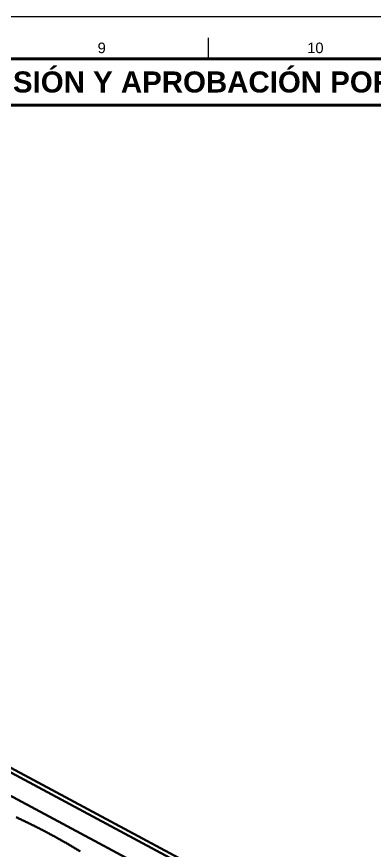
# Model space of a CAD drawing. Header units: millimetres. Extents: x 0 to 841, y 0 to 594.
# Drawn here: x 430.7 to 515.7, y 395.8 to 594 of the extents above; entities that cross this region are included whole.
import ezdxf
from ezdxf.enums import TextEntityAlignment as Align

# ---------------------------------------------------------------- set-up
doc = ezdxf.new("R2010")
doc.units = ezdxf.units.MM
for name, color, linetype, lineweight in [('FINA', 7, 'CONTINUOUS', 25), ('MARCO', 7, 'CONTINUOUS', 70), ('TXT', 7, 'CONTINUOUS', 25), ('VIS', 7, 'CONTINUOUS', 50)]:
    doc.layers.add(name, color=color, linetype=linetype, lineweight=lineweight)
doc.styles.add('STD', font='LiberationSans-Regular.ttf')
doc.styles.add('STDB', font='LiberationSans-Bold.ttf')

msp = doc.modelspace()

# ---------------------------------------------------------------- linework, layer by layer
at = {"layer": 'FINA'}
msp.add_line((476.19, 584), (476.19, 589), dxfattribs=at)
msp.add_lwpolyline([(0, 0), (841, 0), (841, 594), (0, 594)], close=True, dxfattribs=at)
at = {"layer": 'MARCO'}
for points in [[(20, 10), (831, 10), (831, 584), (20, 584)], [(20, 573), (831, 573), (831, 584), (20, 584)]]:
    msp.add_lwpolyline(points, close=True, dxfattribs=at)
at = {"layer": 'VIS'}
for points in [[(335.5, 465.97), (599.5, 324.23)], [(334.47, 465.41), (598.47, 323.67)], [(389.94, 430.09), (506.01, 367.78)], [(445.73, 395.8), (445.53, 395.92), (445.34, 396.04), (445.14, 396.16), (444.94, 396.28), (444.75, 396.4), (444.55, 396.52), (444.35, 396.64), (444.15, 396.76), (443.96, 396.88), (443.76, 397), (443.56, 397.11), (443.36, 397.23), (443.16, 397.35), (442.96, 397.46), (442.77, 397.58), (442.57, 397.7), (442.37, 397.81), (442.17, 397.93), (441.97, 398.04), (441.77, 398.16), (441.57, 398.27), (441.37, 398.38), (441.17, 398.5), (440.97, 398.61), (440.76, 398.72), (440.56, 398.83), (440.36, 398.95), (440.16, 399.06), (439.96, 399.17), (439.76, 399.28), (439.56, 399.39), (439.35, 399.5), (439.15, 399.61), (438.95, 399.72), (438.75, 399.83), (438.54, 399.94), (438.34, 400.05), (438.14, 400.16), (437.93, 400.26), (437.73, 400.37), (437.52, 400.48), (437.32, 400.59), (437.12, 400.69), (436.91, 400.8), (436.71, 400.91), (436.5, 401.01), (436.3, 401.12), (436.09, 401.22), (435.89, 401.33), (435.68, 401.43), (435.48, 401.54), (435.27, 401.64), (435.07, 401.74), (434.86, 401.85), (434.65, 401.95), (434.45, 402.05), (434.24, 402.15), (434.03, 402.26), (433.83, 402.36), (433.62, 402.46), (433.41, 402.56), (433.21, 402.66), (433, 402.76), (432.79, 402.86), (432.58, 402.96), (432.38, 403.06), (432.17, 403.16), (431.96, 403.26), (431.75, 403.36), (431.54, 403.45), (431.33, 403.55), (431.12, 403.65), (430.92, 403.75), (430.71, 403.84), (430.5, 403.94)]]:
    msp.add_lwpolyline(points, dxfattribs=at)

# ---------------------------------------------------------------- texts
at = {"layer": 'TXT'}
for s, height, style, p in [('9', 2.5, 'STD', (450.84, 586.6)), ('10', 2.5, 'STD', (501.53, 586.6)), ('ESTOS PLANOS NO SON VÁLIDOS PARA FABRICACIÓN HASTA SU REVISIÓN Y APROBACIÓN POR UN INGENIERO CALCULISTA HABILITADO.', 5, 'STDB', (425.5, 578.5))]:
    msp.add_text(s, height=height, dxfattribs=dict(at, style=style)).set_placement(p, align=Align.MIDDLE_CENTER)

doc.saveas('drawing.dxf')
